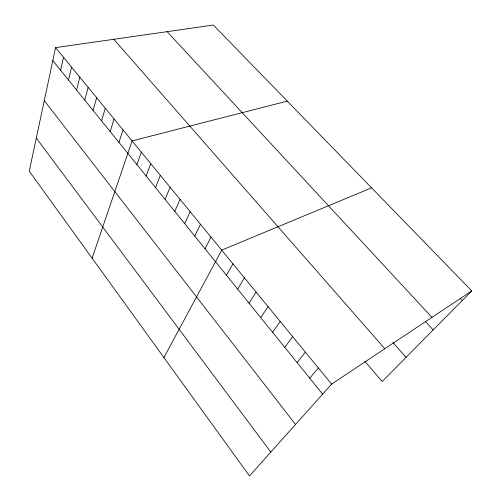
<?xml version="1.0" encoding="UTF-8"?>
<svg xmlns="http://www.w3.org/2000/svg" width="501" height="501" viewBox="0 0 501 501"><rect width="100%" height="100%" fill="white"/><g stroke="black" fill="none" stroke-linecap="round" stroke-linejoin="round"><path stroke-width="0.75" d="M55.58 47.62L29.24 171.198L249.467 475.95L331.606 384.11L471.76 290.887L213.351 25.05L55.58 47.62L331.606 384.11M60.608 70.265L63.527 57.302M68.537 80.066L71.605 67.153M76.59 90.023L79.816 77.16M84.782 100.15L88.163 87.337M93.111 110.439L96.655 97.689M101.578 120.904L105.291 108.216M110.182 131.544L114.071 118.925M118.944 142.365L123.008 129.815M92.103 258.184L132.101 140.9L287.292 101.114M136.911 164.572L141.357 152.185M146.129 175.97L150.77 163.664M155.51 187.568L160.358 175.35M165.067 199.373L170.121 187.249M174.786 211.391L180.059 199.367M184.687 223.628L190.186 211.71M194.764 236.084L200.494 224.279M205.034 248.772L211.002 237.086M163.921 357.57L221.711 250.137L371.592 187.837M226.471 275.274L232.952 263.845M237.668 289.108L244.425 277.83M249.085 303.224L256.124 292.096M260.733 317.615L268.066 306.65M272.613 332.301L280.247 321.504M284.737 347.287L292.69 336.666M297.112 362.58L305.391 352.153M309.743 378.192L318.36 367.959M471.76 290.887L382.163 381.537L364.841 361.271M460.175 298.27L462.285 300.475M167.115 31.663L431.956 317.365M425.455 321.51L433.19 329.915M392.997 342.571L406.073 357.345M113.827 39.285L384.793 348.734M52.805 60.627L322.644 394.137M44.27 100.67L295.521 424.453M36.291 138.101L270.822 452.077"/></g></svg>
